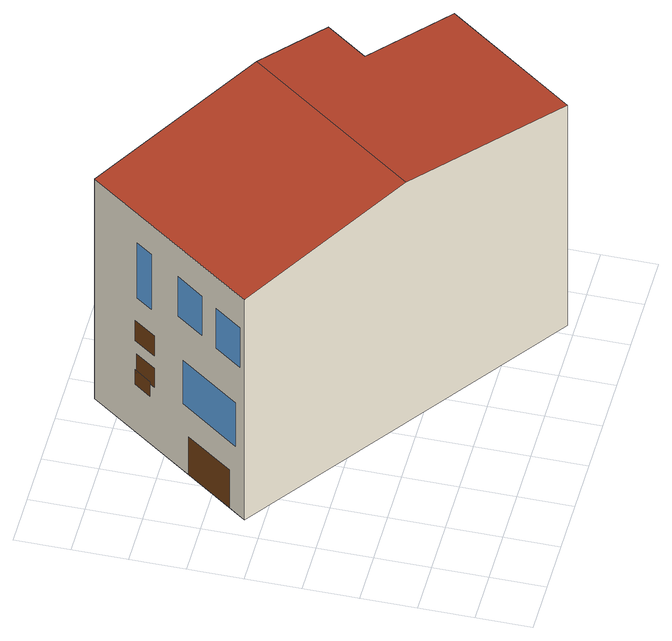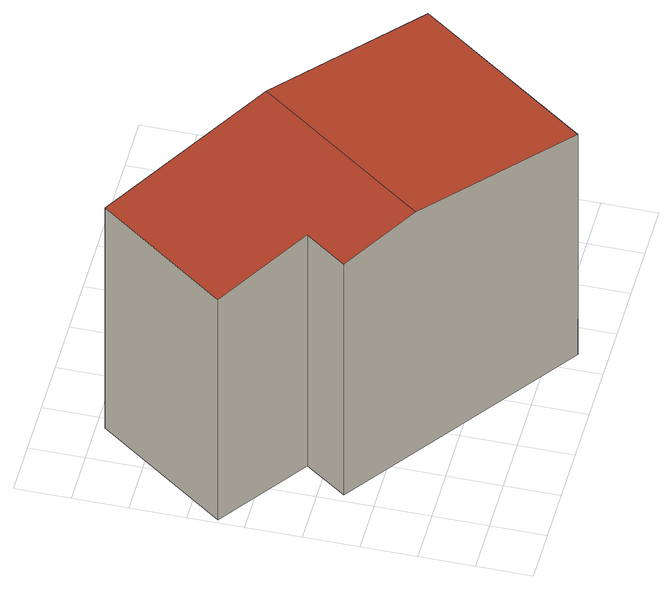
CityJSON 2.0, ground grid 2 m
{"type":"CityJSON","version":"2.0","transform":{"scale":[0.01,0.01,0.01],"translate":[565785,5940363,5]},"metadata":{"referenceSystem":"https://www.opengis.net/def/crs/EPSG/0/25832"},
"CityObjects":{
"building1":{"type":"Building","attributes":{"Gemeindeschluessel":"02400407","Geometrietyp2DReferenz":"3000","function":"31001_1010","roofType":"3100","measuredHeight":11.29,"storeysAboveGround":2},"address":[{"country":"Germany","locality":"Hamburg","thoroughfareNumber":"26","thoroughfareName":"Kugelfang"}],"geometry":[{"type":"MultiSurface","lod":"3","boundaries":[[[0,1,2,3]],[[4,5,6,0,3,7]],[[8,9,10,11,2,1,12,13],[14,15,16,17,18,19,20,21],[22,23,24,25],[26,27,28,29],[30,31,32,33],[34,35,36,37],[38,39,40,41]],[[9,8,13,10]],[[42,20,19,18]],[[15,14,43,16]],[[25,24,23,22]],[[29,28,27,26]],[[33,32,31,30]],[[37,36,35,34]],[[41,40,39,38]],[[6,5,44,45]],[[5,4,46,44]],[[4,7,47,46]],[[7,3,2,11,47]],[[1,0,6,45,12]],[[45,44,46,47,11,12]]],"semantics":{"surfaces":[{"type":"RoofSurface"},{"type":"WallSurface"},{"type":"Door"},{"type":"Window"},{"type":"GroundSurface"}],"values":[0,0,1,2,2,2,3,2,3,3,3,1,1,1,1,1,4]}}]}
},
"vertices":[
[1111,1076,1130],[527,1495,1036],[78,868,1036],[662,449,1130],[1586,505,1036],[1262,737,1088],[1371,889,1088],[1245,30,1036],[246,1102,179],[123,931,179],[123,931,1],[78,868,1],[527,1495,1],[246,1102,1],[402,1320,370],[348,1245,370],[348,1245,281],[361,1263,281],[361,1263,223],[407,1327,223],[407,1327,290],[402,1320,290],[104,905,314],[262,1125,314],[262,1125,517],[104,905,517],[348,1245,429],[407,1326,429],[407,1326,523],[348,1245,523],[357,1257,637],[400,1318,637],[400,1318,896],[357,1257,896],[91,886,701],[163,987,701],[163,987,887],[91,886,887],[205,1045,707],[278,1147,707],[278,1147,892],[205,1045,892],[361,1263,290],[402,1320,281],[1262,737,1],[1371,889,1],[1586,505,1],[1245,30,1]
]}
